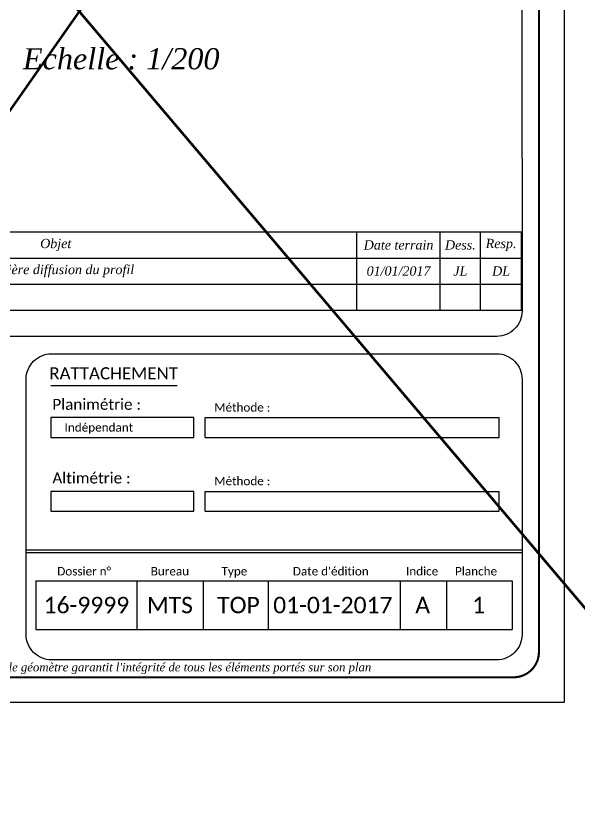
# Paper-space layout 'Layout1' of a CAD drawing. Extents: x -43 to 2298, y -18 to 768.
# Drawn here: x 1469.1 to 1602.6, y -13.8 to 174.6 of the extents above; entities that cross this region are included whole.
import ezdxf
from ezdxf.enums import TextEntityAlignment as Align

# ---------------------------------------------------------------- set-up
doc = ezdxf.new("R2010")
doc.units = 0
doc.header["$LTSCALE"] = 2
doc.layers.add('CARTOUCHE', color=7, linetype='Continuous')
doc.styles.add('CARTOUCHE', font='timesi.ttf', dxfattribs={"height": 1})
doc.styles.add('Legend', font='calibri.ttf')

# ---------------------------------------------------------------- blocks, each defined once
blk = doc.blocks.new('*T7')
at = {"layer": 'CARTOUCHE', "color": 0, "linetype": 'ByBlock', "lineweight": -2}
for p, q in [((0, 18.5), (189.87, 18.5)), ((0, 0), (0, 18.5)), ((8.05, 0), (8.05, 18.5)), ((150.83, 0), (150.83, 18.5)), ((170.56, 0), (170.56, 18.5)), ((180.13, 0), (180.13, 18.5)), ((189.87, 0), (189.87, 18.5)), ((0, 12.33), (189.87, 12.33)), ((0, 6.17), (189.87, 6.17)), ((0, 0), (189.87, 0))]:
    blk.add_line(p, q, dxfattribs=at)
at = {"layer": 'CARTOUCHE', "color": 0, "char_height": 2.2, "attachment_point": 5, "style": 'CARTOUCHE'}
for s, insert, width in [('Objet', (79.44, 15.42), 142.6633), ('Ind.', (4.03, 15.42), 7.9303), ('Date terrain', (160.7, 15.42), 19.6051), ('Dess.', (175.35, 15.42), 9.4537), ('Resp.', (185, 15.42), 9.6222), ('A', (4.03, 9.25), 7.9303), ('Première diffusion du profil', (79.44, 9.25), 142.6633), ('01/01/2017', (160.7, 9.25), 19.6051), ('JL', (175.35, 9.25), 9.4537), ('DL', (185, 9.25), 9.6222)]:
    blk.add_mtext(s, dxfattribs=dict(at, insert=insert, width=width))

psp = doc.layouts.get("Layout1")

# ---------------------------------------------------------------- linework, layer by layer
at = {"layer": 'CARTOUCHE', "color": 1, "lineweight": 211, "flags": 128}
for points in [[(1351.33, -13.78), (1591.97, 329.56)], [(1358.58, 323.76), (1639.81, -7.98)]]:
    psp.add_lwpolyline(points, dxfattribs=at)
at = {"layer": 'CARTOUCHE', "flags": 128}
psp.add_lwpolyline([(1179.06, 11.92), (1179.06, 308.92), (1599.06, 308.92), (1599.06, 11.92)], close=True, dxfattribs=at)
at = {"layer": 'CARTOUCHE'}
psp.add_lwpolyline([(1389.06, 308.92), (1599.06, 308.92), (1599.06, 11.92), (1389.06, 11.92), (1389.06, 308.92)], dxfattribs=at)
at = {"layer": 'CARTOUCHE', "const_width": 0.5}
psp.add_lwpolyline([(1401.06, 302.92), (1587.06, 302.92, -0.414214), (1593.06, 296.92), (1593.06, 23.92, -0.414214), (1587.06, 17.92), (1401.06, 17.92, -0.414214), (1395.06, 23.92), (1395.06, 296.92, -0.414214)], format="xyb", close=True, dxfattribs=at)
at = {"layer": 'CARTOUCHE', "flags": 128}
for points in [[(1589.06, 140.86), (1589.06, 160.42), (1589.06, 292.52, 0.414214), (1583.06, 298.52), (1405.06, 298.52, 0.414214), (1399.06, 292.52), (1399.06, 160.42), (1399.06, 153.33, -0.004587), (1399.06, 140.21, 0.009813)], [(1583.06, 98.69), (1461.51, 98.69), (1405.06, 98.69, -0.414214), (1399.06, 104.69), (1399.06, 140.21)], [(1589.06, 140.86), (1589.06, 104.69, -0.414214), (1583.06, 98.69), (1583.06, 98.69)], [(1589.06, 32.36), (1589.06, 28.05, -0.414214), (1583.06, 22.05), (1583.06, 22.05), (1533.96, 22.05), (1477.51, 22.05, -0.414214), (1471.51, 28.05), (1471.51, 31.56), (1471.51, 88.56), (1471.51, 88.56, -0.414214), (1477.51, 94.56), (1533.96, 94.56), (1583.06, 94.56), (1583.06, 94.56, -0.414214), (1589.06, 88.56), (1589.06, 88.56), (1589.06, 33.76), (1589.06, 28.05)]]:
    psp.add_lwpolyline(points, format="xyb", dxfattribs=at)
for points in [[(1477.4, 87.05), (1507.3, 87.05)], [(1513.98, 79.43), (1583.66, 79.43)], [(1513.98, 74.7), (1513.98, 79.43)], [(1583.66, 74.7), (1583.66, 79.43)], [(1513.98, 74.7), (1583.66, 74.7)], [(1513.98, 61.97), (1583.66, 61.97)], [(1513.98, 57.24), (1513.98, 61.97)], [(1583.66, 57.24), (1583.66, 61.97)], [(1513.98, 57.24), (1583.66, 57.24)], [(1471.51, 48.11), (1589.06, 48.11)], [(1471.51, 47.47), (1589.06, 47.47)], [(1587.06, 17.92), (1401.06, 17.92)]]:
    psp.add_lwpolyline(points, dxfattribs=at)
at = {"layer": 'CARTOUCHE'}
for points in [[(1511.25, 79.43), (1477.35, 79.43), (1477.35, 74.7), (1511.25, 74.7)], [(1511.25, 61.97), (1477.35, 61.97), (1477.35, 57.24), (1511.25, 57.24)]]:
    psp.add_lwpolyline(points, close=True, dxfattribs=at)
at = {"layer": 'CARTOUCHE', "color": 1, "flags": 128}
for points in [[(1473.84, 40.75), (1473.84, 29.28)], [(1473.84, 40.75), (1586.73, 40.75)], [(1497.76, 40.75), (1497.76, 29.28)], [(1513.46, 40.75), (1513.46, 29.28)], [(1528.89, 40.75), (1528.89, 29.28)], [(1560.14, 40.75), (1560.14, 29.28)], [(1571.18, 40.75), (1571.18, 29.28)], [(1586.73, 40.75), (1586.73, 29.28)], [(1473.84, 29.28), (1586.73, 29.28)]]:
    psp.add_lwpolyline(points, dxfattribs=at)

# ---------------------------------------------------------------- block references
psp.add_blockref('*T7', (1399.09, 104.92))

# ---------------------------------------------------------------- texts
at = {"layer": 'CARTOUCHE', "style": 'CARTOUCHE', "width": 1.01}
psp.add_text('Echelle : 1/200', height=5, rotation=360, dxfattribs=at).set_placement((1494.06, 164.46), align=Align.MIDDLE_CENTER)
at = {"layer": 'CARTOUCHE', "style": 'Legend'}
psp.add_text('RATTACHEMENT', height=2.88, dxfattribs=at).set_placement((1477.01, 88.5))
at = {"layer": 'CARTOUCHE'}
for s, height, style, p in [('Planimétrie :', 2.6, 'Legend', (1477.74, 81.29)), ('Méthode :', 2, 'Legend', (1516.12, 80.86)), ('Indépendant', 2, 'Legend', (1480.63, 76.12)), ('Altimétrie :', 2.6, 'Legend', (1477.74, 63.84)), ('Méthode :', 2, 'Legend', (1516.12, 63.41)), ('Dossier n°', 2, 'Legend', (1478.89, 42.05)), ('Bureau', 2, 'Legend', (1501.05, 42.05)), ('Type', 2, 'Legend', (1517.82, 42.05)), ("Date d'édition", 2, 'Legend', (1534.74, 42.05)), ('Indice', 2, 'Legend', (1561.55, 42.05)), ('Planche', 2, 'Legend', (1573.18, 42.05)), ("Seul l'exemplaire papier visé par le géomètre garantit l'intégrité de tous les éléments portés sur son plan", 2, 'CARTOUCHE', (1426.69, 19.32))]:
    psp.add_text(s, height=height, rotation=360, dxfattribs=dict(at, style=style)).set_placement(p)
at = {"layer": 'CARTOUCHE', "color": 1, "style": 'Legend'}
for s, height, p in [('16-9999', 3.886, (1475.67, 33.09)), ('MTS', 3.886, (1500.13, 33.09)), ('TOP', 3.886, (1516.79, 33.09)), ('01-01-2017', 3.886, (1530.08, 33.09)), ('A', 3.89, (1563.75, 33.1)), ('1', 3.89, (1577.22, 33.09))]:
    psp.add_text(s, height=height, rotation=360, dxfattribs=at).set_placement(p)

doc.saveas('drawing.dxf')
